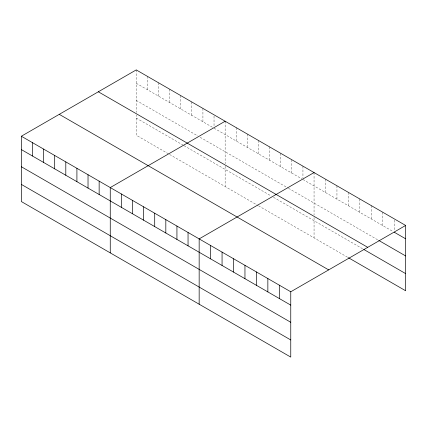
<?xml version="1.0" encoding="UTF-8"?>
<svg xmlns="http://www.w3.org/2000/svg" width="427" height="427" viewBox="0 0 427 427"><rect width="100%" height="100%" fill="white"/><g stroke="black" fill="none" stroke-linecap="round" stroke-linejoin="round"><path stroke-width="0.32" stroke-dasharray="2.13 1.6" d="M136.24 83.265L212.924 127.534M214.034 128.175L301.825 178.865M302.94 179.505L393.053 231.535M136.24 100.409L197.92 136.021M200.14 137.302L287.937 187.992M288.492 188.312L378.173 240.086M136.24 118.076L183.471 145.345M184.026 145.666L271.268 196.03M273.488 197.317L362.715 248.829M168.468 153.827L136.24 135.22L136.24 114.922M169.583 154.473L257.929 205.478M258.484 205.798L347.829 257.38M394.201 220.108L394.201 230.922M382.752 212.224L382.752 225.584M371.298 205.617L371.298 218.976M359.849 199.003L359.849 212.363M348.4 192.396L348.4 205.755M336.951 185.782L336.951 199.142M325.502 179.175L325.502 192.534M314.053 172.561L314.053 215.053M314.053 217.578L314.053 237.882M302.94 166.146L302.94 178.235M291.822 159.73L291.822 173.09M280.71 153.314L280.71 166.674M269.597 146.899L269.597 160.258M258.484 140.483L258.484 153.843M247.372 134.067L247.372 147.427M236.259 127.652L236.259 141.006M225.146 121.231L225.146 163.728M225.146 166.252L225.146 186.551M214.034 116.091L214.034 126.269M202.921 108.399L202.921 121.759M191.808 101.984L191.808 115.343M180.696 95.568L180.696 108.928M169.583 89.152L169.583 102.512M158.465 82.737L158.465 96.096M147.352 76.321L147.352 89.681M136.24 69.905L136.24 112.397"/><path stroke-width="0.64" d="M21.35 136.234L290.76 291.78L290.76 357.095L21.35 201.555L21.35 136.234L136.24 69.905L405.65 225.445L405.65 290.766L348.4 257.711M225.146 121.231L110.257 187.565L110.257 252.88M314.053 172.561L199.158 238.896L199.158 304.211M290.76 291.78L405.65 225.445M394.201 232.197L405.65 238.805M378.744 240.417L405.65 255.949M98.327 91.794L367.738 247.334M363.857 249.491L405.65 273.616M59.262 114.345L328.673 269.891M21.35 149.594L290.76 305.14M21.35 166.743L290.76 322.284M21.35 184.405L290.76 339.951M279.311 285.167L279.311 298.526M267.857 278.559L267.857 291.919M256.408 271.946L256.408 285.305M244.959 265.338L244.959 278.698M233.51 258.725L233.51 272.084M222.061 252.117L222.061 265.477M210.607 245.504L210.607 258.863M188.045 232.48L188.045 245.835M176.933 226.059L176.933 239.419M165.82 219.643L165.82 233.003M154.707 213.228L154.707 226.588M143.595 206.812L143.595 220.172M132.482 200.396L132.482 213.756M121.369 193.981L121.369 207.341M99.144 181.149L99.144 194.509M88.026 174.734L88.026 188.093M76.913 168.318L76.913 181.678M65.801 161.902L65.801 175.262M54.688 155.487L54.688 168.846M43.575 149.071L43.575 162.425M32.463 142.65L32.463 156.01"/></g></svg>
